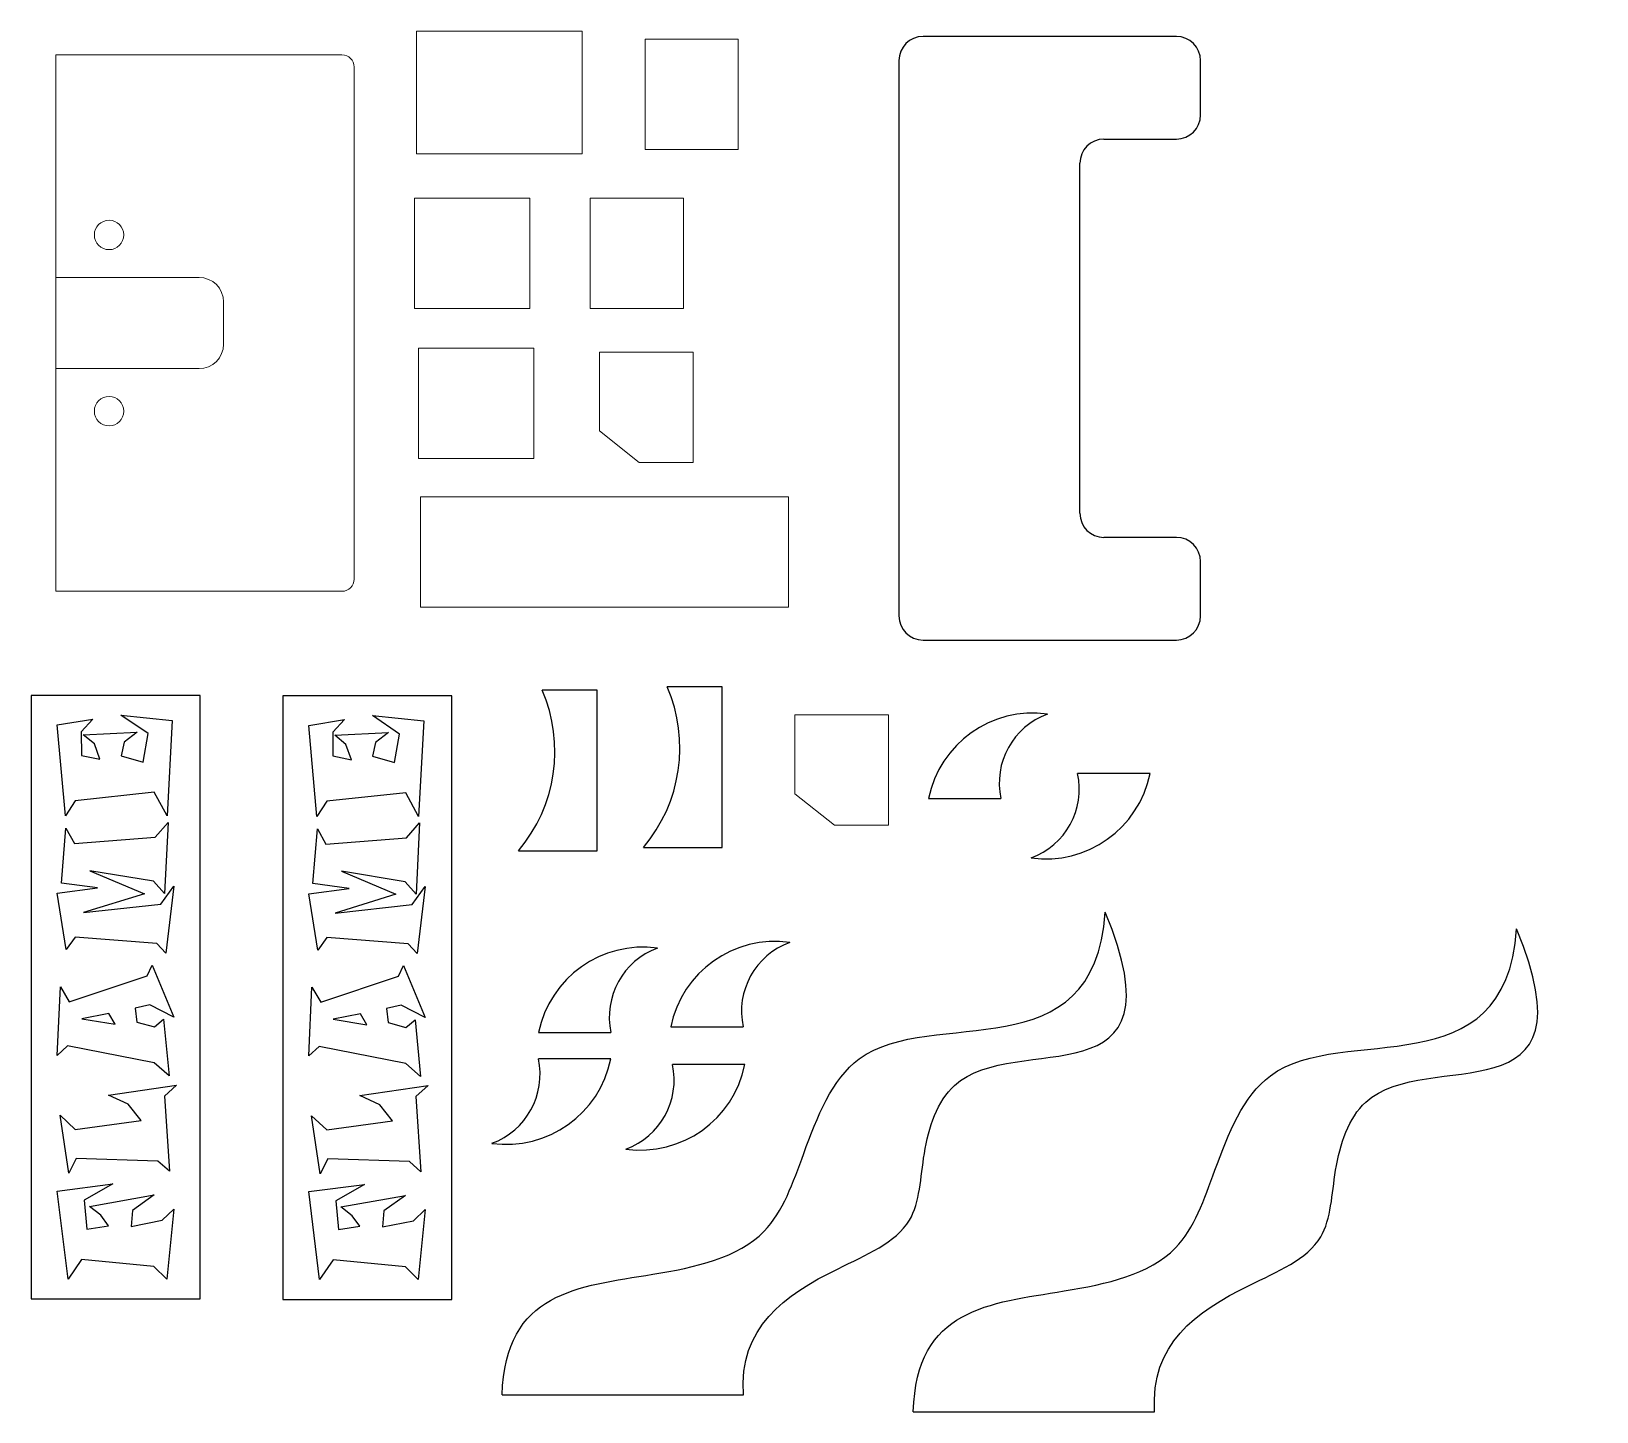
# Model space of a CAD drawing. Header units: millimetres. Extents: x 27 to 676, y 14 to 586.
import ezdxf

# ---------------------------------------------------------------- set-up
doc = ezdxf.new("R2010")
doc.units = ezdxf.units.MM
doc.linetypes.add('CENTERX2', pattern=[20.32, 12.7, -2.54, 2.54, -2.54])

msp = doc.modelspace()

# ---------------------------------------------------------------- linework, layer by layer
at = {"color": 7, "linetype": 'Continuous', "lineweight": 18}
for p, q in [((186.88, 585.8), (255.46, 585.8)), ((186.88, 585.8), (186.88, 535)), ((255.46, 585.8), (255.46, 535)), ((281.6, 582.57), (320.21, 582.57)), ((281.6, 582.57), (281.6, 536.85)), ((320.21, 582.57), (320.21, 536.85)), ((155.99, 576.08), (37.42, 576.08)), ((37.42, 576.08), (37.42, 353.83)), ((161.07, 358.91), (161.07, 571)), ((186.88, 535), (255.46, 535)), ((281.6, 536.85), (320.21, 536.85)), ((185.98, 516.66), (233.78, 516.66)), ((185.98, 516.66), (185.98, 470.94)), ((233.78, 516.66), (233.78, 470.94)), ((258.84, 516.75), (297.46, 516.75)), ((258.84, 516.75), (258.84, 471.03)), ((297.46, 516.75), (297.46, 471.03)), ((96.76, 483.83), (37.42, 483.83)), ((106.92, 456.24), (106.92, 473.67)), ((185.98, 470.94), (233.78, 470.94)), ((258.84, 471.03), (297.46, 471.03)), ((187.69, 454.49), (235.49, 454.49)), ((187.69, 454.49), (187.69, 408.77)), ((235.49, 454.49), (235.49, 408.77)), ((262.77, 452.89), (301.48, 452.89)), ((262.77, 452.89), (262.77, 420.25)), ((301.48, 452.89), (301.48, 407.17)), ((37.42, 446.08), (96.76, 446.08)), ((262.77, 420.25), (279.21, 407.17)), ((187.69, 408.77), (235.49, 408.77)), ((301.48, 407.17), (279.21, 407.17)), ((188.58, 392.98), (340.98, 392.98)), ((188.58, 392.98), (188.58, 347.26)), ((340.98, 392.98), (340.98, 347.26)), ((37.42, 353.83), (155.99, 353.83)), ((188.58, 347.26), (340.98, 347.26)), ((343.71, 302.63), (382.42, 302.63)), ((343.71, 302.63), (343.71, 269.99)), ((382.42, 302.63), (382.42, 256.91)), ((343.71, 269.99), (360.14, 256.91)), ((382.42, 256.91), (360.14, 256.91))]:
    msp.add_line(p, q, dxfattribs=at)
at = {"color": 7, "linetype": 'Continuous', "lineweight": 25}
for p, q in [((501.78, 583.65), (396.78, 583.65)), ((386.78, 573.65), (386.78, 343.65)), ((511.78, 551.15), (511.78, 573.65)), ((471.78, 541.15), (501.78, 541.15)), ((461.78, 386.15), (461.78, 531.15)), ((501.78, 376.15), (471.78, 376.15)), ((511.78, 343.65), (511.78, 366.15)), ((396.78, 333.65), (501.78, 333.65)), ((261.74, 312.88), (238.93, 312.88)), ((261.74, 246.33), (261.74, 312.88)), ((313.53, 314.28), (290.72, 314.28)), ((313.53, 247.73), (313.53, 314.28)), ((27.24, 310.67), (27.24, 60.67)), ((97.24, 310.67), (27.24, 310.67)), ((97.24, 60.67), (97.24, 310.67)), ((131.45, 310.48), (131.45, 60.48)), ((201.45, 310.48), (131.45, 310.48)), ((201.45, 60.48), (201.45, 310.48)), ((38.01, 298.47), (52.81, 300.86)), ((41.42, 260.75), (38.01, 298.47)), ((52.81, 300.86), (47.95, 295.61)), ((64.39, 302.53), (85.67, 300.36)), ((75.67, 294.88), (64.39, 302.53)), ((85.67, 300.36), (83.56, 260.75)), ((142.22, 298.29), (157.02, 300.68)), ((157.02, 300.68), (152.15, 295.43)), ((168.6, 302.34), (189.87, 300.17)), ((179.87, 294.69), (168.6, 302.34)), ((189.87, 300.17), (187.77, 260.57)), ((47.95, 295.61), (48, 285.8)), ((48.8, 294.4), (71.11, 295.47)), ((53.44, 290.61), (48.8, 294.4)), ((71.11, 295.47), (65.7, 291.36)), ((73.62, 283.07), (75.67, 294.88)), ((145.63, 260.57), (142.22, 298.29)), ((152.15, 295.43), (152.21, 285.61)), ((153.01, 294.21), (175.32, 295.28)), ((157.64, 290.43), (153.01, 294.21)), ((175.32, 295.28), (169.91, 291.17)), ((177.82, 282.89), (179.87, 294.69)), ((48, 285.8), (55.66, 284.23)), ((55.66, 284.23), (53.44, 290.61)), ((65.7, 291.36), (64.49, 285.66)), ((64.49, 285.66), (73.62, 283.07)), ((152.21, 285.61), (159.87, 284.05)), ((159.87, 284.05), (157.64, 290.43)), ((169.91, 291.17), (168.69, 285.47)), ((168.69, 285.47), (177.82, 282.89)), ((490.86, 278.37), (460.86, 278.37)), ((45.45, 267.02), (41.42, 260.75)), ((78.18, 270.56), (45.45, 267.02)), ((83.56, 260.75), (78.18, 270.56)), ((149.65, 266.84), (145.63, 260.57)), ((182.39, 270.38), (149.65, 266.84)), ((187.77, 260.57), (182.39, 270.38)), ((399.05, 267.96), (429.05, 267.96)), ((39.78, 232.94), (41.6, 255.68)), ((41.6, 255.68), (45.15, 249.31)), ((78.53, 251.93), (83.9, 258.09)), ((83.9, 258.09), (82.5, 228.59)), ((143.98, 232.75), (145.8, 255.49)), ((145.8, 255.49), (149.36, 249.13)), ((182.74, 251.75), (188.11, 257.91)), ((188.11, 257.91), (186.71, 228.41)), ((45.15, 249.31), (78.53, 251.93)), ((149.36, 249.13), (182.74, 251.75)), ((280.88, 247.73), (313.53, 247.73)), ((229.1, 246.33), (261.74, 246.33)), ((51.56, 238.06), (74.09, 228.53)), ((77.91, 233.68), (51.56, 238.06)), ((82.5, 228.59), (77.91, 233.68)), ((155.77, 237.88), (178.3, 228.34)), ((182.12, 233.49), (155.77, 237.88)), ((38.01, 228.74), (54.71, 230.95)), ((41.72, 205.37), (38.01, 228.74)), ((54.71, 230.95), (39.78, 232.94)), ((74.09, 228.53), (48.92, 220.72)), ((80.92, 224.23), (86.26, 231.67)), ((86.26, 231.67), (82.96, 203.97)), ((142.22, 228.55), (158.91, 230.76)), ((145.93, 205.18), (142.22, 228.55)), ((158.91, 230.76), (143.98, 232.75)), ((178.3, 228.34), (153.13, 220.54)), ((186.71, 228.41), (182.12, 233.49)), ((185.13, 224.04), (190.46, 231.49)), ((190.46, 231.49), (187.17, 203.78)), ((48.92, 220.72), (80.92, 224.23)), ((153.13, 220.54), (185.13, 224.04)), ((45.45, 210.56), (41.72, 205.37)), ((79.24, 207.95), (45.45, 210.56)), ((82.96, 203.97), (79.24, 207.95)), ((149.65, 210.37), (145.93, 205.18)), ((183.45, 207.76), (149.65, 210.37)), ((187.17, 203.78), (183.45, 207.76)), ((75.26, 194.54), (77.28, 198.95)), ((77.28, 198.95), (86.26, 177.44)), ((179.47, 194.35), (181.49, 198.77)), ((181.49, 198.77), (190.46, 177.25)), ((38.01, 161.57), (39.32, 189.96)), ((39.32, 189.96), (42.97, 183.76)), ((42.97, 183.76), (75.26, 194.54)), ((142.22, 161.39), (143.52, 189.77)), ((143.52, 189.77), (147.17, 183.57)), ((147.17, 183.57), (179.47, 194.35)), ((76.36, 182.5), (70.24, 181.18)), ((86.26, 177.44), (76.36, 182.5)), ((180.57, 182.31), (174.45, 181)), ((190.46, 177.25), (180.57, 182.31)), ((59.44, 178.91), (48.19, 176.74)), ((48.19, 176.74), (62.02, 174.48)), ((62.02, 174.48), (59.44, 178.91)), ((70.24, 181.18), (70.91, 175.35)), ((70.91, 175.35), (78.23, 173.37)), ((78.23, 173.37), (82.08, 176.56)), ((82.08, 176.56), (84.31, 153.06)), ((163.65, 178.72), (152.39, 176.56)), ((152.39, 176.56), (166.23, 174.29)), ((166.23, 174.29), (163.65, 178.72)), ((174.45, 181), (175.12, 175.16)), ((175.12, 175.16), (182.44, 173.18)), ((182.44, 173.18), (186.29, 176.37)), ((186.29, 176.37), (188.51, 152.87)), ((237.45, 171), (267.45, 171)), ((292.25, 173.38), (322.25, 173.38)), ((42.28, 165.51), (38.01, 161.57)), ((78.18, 158.45), (42.28, 165.51)), ((146.48, 165.32), (142.22, 161.39)), ((182.39, 158.26), (146.48, 165.32)), ((84.31, 153.06), (78.18, 158.45)), ((188.51, 152.87), (182.39, 158.26)), ((267.39, 160.14), (237.39, 160.14)), ((322.96, 157.76), (292.96, 157.76)), ((59.2, 145.11), (87.43, 149.22)), ((87.43, 149.22), (82.45, 144.74)), ((67.42, 141.33), (59.2, 145.11)), ((82.45, 144.74), (84.49, 113.58)), ((163.41, 144.92), (191.64, 149.04)), ((171.63, 141.14), (163.41, 144.92)), ((191.64, 149.04), (186.66, 144.55)), ((186.66, 144.55), (188.7, 113.4)), ((39.19, 136.78), (45.48, 130.92)), ((42.75, 112.75), (39.19, 136.78)), ((72.72, 134.62), (67.42, 141.33)), ((143.39, 136.59), (149.69, 130.73)), ((146.96, 112.56), (143.39, 136.59)), ((176.93, 134.43), (171.63, 141.14)), ((45.48, 130.92), (72.72, 134.62)), ((149.69, 130.73), (176.93, 134.43)), ((45.87, 118.89), (42.75, 112.75)), ((79.74, 117.78), (45.87, 118.89)), ((84.49, 113.58), (79.74, 117.78)), ((150.08, 118.7), (146.96, 112.56)), ((183.94, 117.6), (150.08, 118.7)), ((188.7, 113.4), (183.94, 117.6)), ((38.01, 105.33), (61.06, 108.32)), ((42.48, 68.9), (38.01, 105.33)), ((61.06, 108.32), (49.19, 101.57)), ((142.22, 105.15), (165.26, 108.14)), ((146.69, 68.72), (142.22, 105.15)), ((165.26, 108.14), (153.4, 101.38)), ((49.19, 101.57), (50.32, 89.6)), ((51.34, 98.98), (78.16, 103.74)), ((56.06, 95.36), (51.34, 98.98)), ((69.18, 97.36), (68.61, 90.75)), ((78.16, 103.74), (69.18, 97.36)), ((81.48, 93.29), (86.26, 97.93)), ((86.26, 97.93), (83.35, 68.9)), ((153.4, 101.38), (154.53, 89.41)), ((155.55, 98.8), (182.36, 103.56)), ((160.26, 95.17), (155.55, 98.8)), ((182.36, 103.56), (173.39, 97.17)), ((185.68, 93.1), (190.46, 97.74)), ((190.46, 97.74), (187.56, 68.72)), ((50.32, 89.6), (59.19, 91)), ((59.19, 91), (56.06, 95.36)), ((68.61, 90.75), (81.48, 93.29)), ((163.4, 90.82), (160.26, 95.17)), ((173.39, 97.17), (172.81, 90.57)), ((172.81, 90.57), (185.68, 93.1)), ((154.53, 89.41), (163.4, 90.82)), ((48.11, 77.02), (42.48, 68.9)), ((78.07, 74.18), (48.11, 77.02)), ((83.35, 68.9), (78.07, 74.18)), ((152.32, 76.83), (146.69, 68.72)), ((182.28, 73.99), (152.32, 76.83)), ((187.56, 68.72), (182.28, 73.99)), ((27.24, 60.67), (97.24, 60.67)), ((131.45, 60.48), (201.45, 60.48)), ((222.33, 20.9), (322.33, 20.9)), ((392.76, 13.98), (492.76, 13.98))]:
    msp.add_line(p, q, dxfattribs=at)
at = {"color": 7, "linetype": 'CENTERX2', "lineweight": 18}
msp.add_line((37.42, 446.08), (37.42, 483.83), dxfattribs=at)
at = {"color": 7, "linetype": 'Continuous', "lineweight": 18}
for centre in [(59.47, 501.46), (59.47, 428.44)]:
    msp.add_circle(centre, 6.1, dxfattribs=at)
at = {"color": 7, "linetype": 'Continuous', "lineweight": 25}
for centre, radius, start, end in [((396.78, 573.65), 10, 90, 180), ((501.78, 573.65), 10, 0, 90), ((501.78, 551.15), 10, 270, 0), ((471.78, 531.15), 10, 90, 180), ((471.78, 386.15), 10, 180, 270), ((501.78, 366.15), 10, 0, 90), ((396.78, 343.65), 10, 180, 270), ((501.78, 343.65), 10, 270, 0), ((180.73, 287.48), 63.5, 319.60902, 23.57818), ((232.52, 288.88), 63.5, 319.60902, 23.57818), ((442.36, 259.17), 44.2, 82.21665, 168.53014), ((458.76, 274.4), 30.4, 110.0332, 192.22401), ((447.55, 287.16), 44.2, 262.21665, 348.53014), ((431.15, 271.93), 30.4, 290.0332, 12.22401), ((335.56, 164.6), 44.2, 82.21665, 168.53014), ((351.96, 179.82), 30.4, 110.0332, 192.22401), ((280.77, 162.22), 44.2, 82.21665, 168.53014), ((297.17, 177.44), 30.4, 110.0332, 192.22401), ((224.08, 168.93), 44.2, 262.21665, 348.53014), ((207.68, 153.71), 30.4, 290.0332, 12.22401), ((279.64, 166.55), 44.2, 262.21665, 348.53014), ((263.24, 151.33), 30.4, 290.0332, 12.22401)]:
    msp.add_arc(centre, radius, start, end, dxfattribs=at)
at = {"color": 7, "linetype": 'Continuous', "lineweight": 18}
for centre, radius, start, end in [((155.99, 571), 5.08, 360, 90), ((96.76, 473.67), 10.16, 0, 90), ((96.76, 456.24), 10.16, 270, 0), ((155.99, 358.91), 5.08, 270, 0)]:
    msp.add_arc(centre, radius, start, end, dxfattribs=at)
at = {"color": 7, "linetype": 'Continuous', "lineweight": 25}
for points, knots in [([(222.33, 20.9), (223.62, 63.77), (270.72, 66.93), (333.2, 80.47), (348.06, 123.81), (375.21, 193.16), (467.73, 153.7), (472.33, 220.9)], [0, 0, 0, 0, 0.258214, 0.403782, 0.510036, 0.643754, 1, 1, 1, 1]), ([(322.33, 20.9), (320.44, 48.85), (349, 69.16), (395.42, 87.92), (395.82, 121.97), (415.66, 181.36), (505.53, 140.23), (472.33, 220.9)], [0, 0, 0, 0, 0.251772, 0.382046, 0.484861, 0.597251, 1, 1, 1, 1]), ([(392.76, 13.98), (394.06, 56.85), (441.16, 60), (503.63, 73.55), (518.49, 116.88), (545.64, 186.23), (638.16, 146.77), (642.76, 213.98)], [0, 0, 0, 0, 0.258214, 0.403782, 0.510036, 0.643754, 1, 1, 1, 1]), ([(492.76, 13.98), (490.87, 41.92), (519.43, 62.24), (565.85, 80.99), (566.25, 115.04), (586.09, 174.43), (675.96, 133.3), (642.76, 213.98)], [0, 0, 0, 0, 0.251772, 0.382046, 0.484861, 0.597251, 1, 1, 1, 1])]:
    msp.add_open_spline(points, degree=3, knots=knots, dxfattribs=at)

doc.saveas('drawing.dxf')
